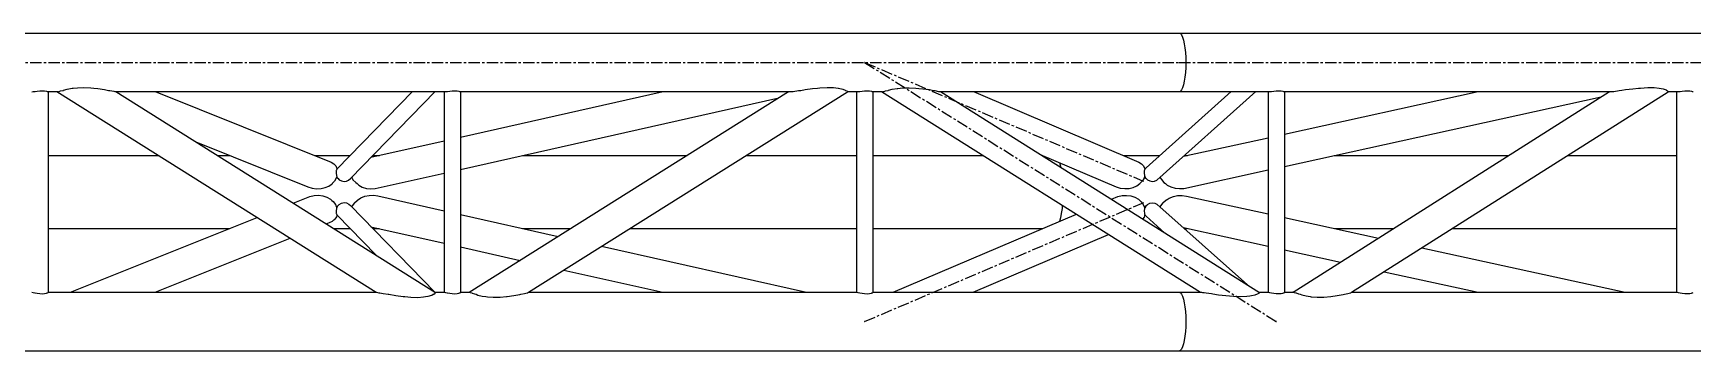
# Model space of a CAD drawing. Header units: millimetres. Extents: x 5143 to 30813, y 232 to 21408.
# Drawn here: x 26898 to 28053, y 9070 to 9291 of the extents above; entities that cross this region are included whole.
import ezdxf

# ---------------------------------------------------------------- set-up
doc = ezdxf.new("R2010")
doc.units = ezdxf.units.MM
doc.header["$LTSCALE"] = 0.25
doc.linetypes.add('CENTER', pattern=[50.8, 31.75, -6.35, 6.35, -6.35])
doc.linetypes.add('XKITLINE00', pattern=[0])

msp = doc.modelspace()

# ---------------------------------------------------------------- linework, layer by layer
at = {"color": 8, "linetype": 'XKITLINE00'}
for p, q in [((26261.3, 9290.6), (27695.3, 9290.6)), ((27695.3, 9290.6), (27696.2, 9290.3)), ((27695.3, 9290.6), (29028.8, 9290.6)), ((27695.3, 9290.6), (27696.2, 9290.3)), ((27696.2, 9290.3), (27696.9, 9289.4)), ((27696.2, 9290.3), (27696.9, 9289.4)), ((27696.9, 9289.4), (27697.7, 9287.9)), ((27696.9, 9289.4), (27697.7, 9287.9)), ((27697.7, 9287.9), (27698.3, 9285.8)), ((27697.7, 9287.9), (27698.4, 9285.8)), ((27698.4, 9285.8), (27698.9, 9283.3)), ((27698.9, 9283.3), (27699.4, 9280.4)), ((27699.4, 9280.4), (27699.7, 9277.2)), ((27699.7, 9277.2), (27700, 9273.8)), ((27700, 9273.8), (27700, 9270.3)), ((27700, 9270.3), (27700, 9266.7)), ((27698.9, 9257.2), (27698.4, 9254.7)), ((27699.4, 9260.1), (27698.9, 9257.2)), ((27699.7, 9263.3), (27699.4, 9260.1)), ((27700, 9266.7), (27699.7, 9263.3)), ((26897.6, 9249.9), (26898.4, 9250)), ((26898.4, 9250), (26899.6, 9250.1)), ((26899.6, 9250.1), (26899.7, 9250.1)), ((26899.7, 9250.1), (26901.3, 9250.4)), ((26901.3, 9250.4), (26903.1, 9250.6)), ((26903.1, 9250.6), (26904.8, 9250.6)), ((26904.8, 9250.6), (26906.4, 9250.5)), ((26906.4, 9250.5), (26907.7, 9250.3)), ((26907.7, 9250.3), (26908.1, 9250.1)), ((26908.1, 9250.1), (26908.5, 9250.1)), ((26908.5, 9250.1), (26908.8, 9250)), ((26908.7, 9250), (26915.5, 9250)), ((26908.8, 9250), (26908.8, 9110.5)), ((26914.9, 9250), (27137, 9110.6)), ((26914.9, 9250), (26915.1, 9249.9)), ((26915.1, 9249.9), (26916, 9250.1)), ((26915.1, 9249.9), (26915.1, 9249.9)), ((26916, 9250.1), (26916.6, 9250.1)), ((26916.6, 9250.1), (26917.5, 9250.5)), ((26917.5, 9250.5), (26919.5, 9250.9)), ((26919.5, 9250.9), (26919.6, 9251)), ((26919.6, 9251), (26922.1, 9251.8)), ((26922.1, 9251.8), (26925.5, 9252.3)), ((26925.5, 9252.3), (26926.3, 9252.4)), ((26926.3, 9252.4), (26929.3, 9252.7)), ((26929.3, 9252.7), (26933.7, 9252.9)), ((26933.7, 9252.9), (26938.6, 9252.6)), ((26938.6, 9252.6), (26940.7, 9252.4)), ((26940.7, 9252.4), (26943.5, 9252.1)), ((26943.5, 9252.1), (26948, 9251.5)), ((26948, 9251.5), (26950.9, 9250.9)), ((26950.9, 9250.9), (26951.8, 9250.8)), ((26951.8, 9250.8), (26954.5, 9250.3)), ((26954.5, 9250.3), (26955.1, 9250.1)), ((26955.1, 9250.1), (26955.9, 9250)), ((26955.9, 9250), (27184.9, 9250)), ((26955.9, 9250), (27178.2, 9110.4)), ((26983.3, 9250), (27105.6, 9201)), ((27162.1, 9250), (27109.6, 9196.2)), ((27177.9, 9250), (27119, 9189.7)), ((27184.2, 9250), (27184.2, 9110.6)), ((27184.2, 9250), (27184.4, 9249.9)), ((27184.4, 9249.9), (27185.2, 9250)), ((27184.4, 9249.9), (27184.4, 9249.9)), ((27184.6, 9250), (27184.7, 9249.9)), ((27185.2, 9250), (27186.4, 9250.1)), ((27186.4, 9250.1), (27186.5, 9250.1)), ((27186.5, 9250.1), (27188.1, 9250.4)), ((27188.1, 9250.4), (27189.9, 9250.6)), ((27189.9, 9250.6), (27191.6, 9250.6)), ((27191.6, 9250.6), (27193.2, 9250.5)), ((27193.2, 9250.5), (27194.5, 9250.3)), ((27194.5, 9250.3), (27194.9, 9250.1)), ((27194.9, 9250.1), (27195.3, 9250.1)), ((27195.3, 9250.1), (27195.6, 9250)), ((27195.5, 9250), (27424.6, 9250)), ((27195.6, 9218.3), (27336.5, 9250)), ((27195.6, 9250), (27195.6, 9110.5)), ((27195.6, 9196), (27416.9, 9245.7)), ((27201.7, 9110.6), (27423.7, 9250)), ((27242.8, 9110.6), (27464.8, 9249.9)), ((27423.7, 9250), (27423.9, 9249.9)), ((27423.9, 9249.9), (27424.7, 9250)), ((27424.7, 9250), (27426.3, 9250.1)), ((27426.3, 9250.1), (27427, 9250.2)), ((27427, 9250.2), (27430.6, 9250.8)), ((27430.6, 9250.8), (27432.2, 9250.9)), ((27432.2, 9250.9), (27435.2, 9251.4)), ((27435.2, 9251.4), (27440.3, 9252.1)), ((27440.3, 9252.1), (27443.8, 9252.4)), ((27443.8, 9252.4), (27445.5, 9252.6)), ((27445.5, 9252.6), (27450.6, 9252.8)), ((27450.6, 9252.8), (27455, 9252.8)), ((27455, 9252.8), (27458.2, 9252.4)), ((27458.2, 9252.4), (27458.5, 9252.3)), ((27458.5, 9252.3), (27461.4, 9251.8)), ((27461.4, 9251.8), (27463.2, 9251.1)), ((27463.2, 9251.1), (27463.3, 9250.9)), ((27463.3, 9250.9), (27464.4, 9250.5)), ((27464.4, 9250.5), (27464.7, 9250.1)), ((27464.7, 9250.1), (27464.9, 9250.1)), ((27464.9, 9250.1), (27464.8, 9249.9)), ((27464.8, 9250), (27471.7, 9250)), ((27470.9, 9250), (27470.9, 9110.6)), ((27471, 9250), (27471.2, 9249.9)), ((27471.2, 9249.9), (27472, 9250)), ((27471.2, 9249.9), (27471.2, 9249.9)), ((27471.4, 9250), (27471.5, 9249.9)), ((27472, 9250), (27473.2, 9250.1)), ((27473.2, 9250.1), (27473.3, 9250.1)), ((27473.3, 9250.1), (27474.9, 9250.4)), ((27474.9, 9250.4), (27476.6, 9250.6)), ((27476.6, 9250.6), (27478.4, 9250.6)), ((27478.4, 9250.6), (27480, 9250.5)), ((27480, 9250.5), (27481.3, 9250.3)), ((27481.3, 9250.3), (27481.7, 9250.1)), ((27481.7, 9250.1), (27482.1, 9250.1)), ((27482.1, 9250.1), (27482.3, 9250)), ((27482.3, 9250), (27489.1, 9250)), ((27482.3, 9250), (27482.3, 9110.5)), ((27488.4, 9250), (27710.1, 9110.6)), ((27488.5, 9250), (27488.7, 9249.9)), ((27488.7, 9249.9), (27489.6, 9250)), ((27488.7, 9249.9), (27488.7, 9249.9)), ((27489.6, 9250), (27490.1, 9250.1)), ((27490.1, 9250.1), (27491.1, 9250.5)), ((27491.1, 9250.5), (27493, 9250.9)), ((27493, 9250.9), (27493.2, 9251)), ((27493.2, 9251), (27495.8, 9251.7)), ((27495.8, 9251.7), (27499.2, 9252.2)), ((27499.2, 9252.2), (27499.8, 9252.2)), ((27499.8, 9252.2), (27503, 9252.6)), ((27503, 9252.6), (27507.5, 9252.7)), ((27507.5, 9252.7), (27512.3, 9252.5)), ((27512.3, 9252.5), (27514.2, 9252.2)), ((27514.2, 9252.2), (27517.2, 9252)), ((27517.2, 9252), (27521.7, 9251.4)), ((27521.7, 9251.4), (27524.4, 9250.9)), ((27524.4, 9250.9), (27525.5, 9250.7)), ((27525.5, 9250.7), (27528.1, 9250.2)), ((27528.1, 9250.2), (27528.7, 9250.1)), ((27528.7, 9250.1), (27529.4, 9250)), ((27529.4, 9250), (27695.3, 9250)), ((27529.4, 9250), (27751.2, 9110.5)), ((27552.3, 9250), (27667.2, 9201.1)), ((27672.4, 9197.1), (27731.6, 9250)), ((27679.8, 9188.6), (27748.6, 9250)), ((27695.3, 9250), (27696.2, 9250.3)), ((27695.3, 9250), (27696.2, 9250.3)), ((27695.3, 9250), (27758, 9250)), ((27696.9, 9251.2), (27696.2, 9250.3)), ((27696.9, 9251.2), (27696.2, 9250.3)), ((27697.7, 9252.7), (27696.9, 9251.2)), ((27697.7, 9252.7), (27696.9, 9251.2)), ((27698.3, 9254.7), (27697.7, 9252.7)), ((27698.4, 9254.7), (27697.7, 9252.7)), ((27757.2, 9250), (27757.2, 9110.6)), ((27757.3, 9250), (27757.4, 9249.9)), ((27757.4, 9249.9), (27758.2, 9250)), ((27757.4, 9249.9), (27757.4, 9249.9)), ((27757.6, 9250), (27757.7, 9249.9)), ((27758.2, 9250), (27759.5, 9250.1)), ((27759.5, 9250.1), (27761.1, 9250.4)), ((27761.1, 9250.4), (27762.9, 9250.6)), ((27762.9, 9250.6), (27764.6, 9250.6)), ((27764.6, 9250.6), (27766.2, 9250.5)), ((27766.2, 9250.5), (27767.5, 9250.3)), ((27767.5, 9250.3), (27768, 9250.1)), ((27768, 9250.1), (27768.3, 9250.1)), ((27768.3, 9250.1), (27768.6, 9250)), ((27768.6, 9250), (27995.5, 9250)), ((27768.6, 9250), (27768.6, 9110.5)), ((27768.6, 9220.4), (27903.3, 9250)), ((27768.6, 9198.1), (27988.9, 9246.4)), ((27774.6, 9110.6), (27994.6, 9250)), ((27815.3, 9110.6), (28035.3, 9249.9)), ((27994.6, 9250), (27994.7, 9249.9)), ((27994.7, 9249.9), (27995.5, 9250)), ((27995.5, 9250), (27997.2, 9250.1)), ((27997.2, 9250.1), (27997.7, 9250.2)), ((27997.7, 9250.2), (28001.3, 9250.7)), ((28001.3, 9250.7), (28003.2, 9251)), ((28003.2, 9251), (28005.8, 9251.4)), ((28005.8, 9251.4), (28010.9, 9252)), ((28010.9, 9252), (28014.8, 9252.4)), ((28014.8, 9252.4), (28016.1, 9252.5)), ((28016.1, 9252.5), (28021.2, 9252.9)), ((28021.2, 9252.9), (28025.6, 9252.8)), ((28025.6, 9252.8), (28029.1, 9252.4)), ((28029.1, 9252.4), (28032, 9251.9)), ((28032, 9251.9), (28033.9, 9251.2)), ((28033.9, 9251.2), (28034, 9251)), ((28034, 9251), (28035, 9250.6)), ((28035, 9250.6), (28035.3, 9250.1)), ((28035.4, 9250.1), (28035.3, 9249.9)), ((28035.3, 9250.1), (28035.4, 9250.1)), ((28035.3, 9250), (28042.1, 9250)), ((28041.3, 9250), (28041.3, 9110.6)), ((28041.4, 9250), (28041.5, 9249.9)), ((28041.5, 9249.9), (28041.6, 9249.9)), ((28041.6, 9249.9), (28042.4, 9250)), ((28041.8, 9250), (28041.8, 9249.9)), ((28042.4, 9250), (28043.7, 9250.1)), ((28043.7, 9250.1), (28045.2, 9250.4)), ((28045.2, 9250.4), (28047, 9250.6)), ((28047, 9250.6), (28048.8, 9250.6)), ((28048.8, 9250.6), (28050.4, 9250.6)), ((28050.4, 9250.6), (28051.6, 9250.3)), ((28051.6, 9250.3), (28052.2, 9250.1)), ((28052.2, 9250.1), (28052.4, 9250.1)), ((28052.4, 9250.1), (28052.7, 9250)), ((27011.5, 9215.1), (27089.5, 9183.9)), ((27133.3, 9204.4), (27184.2, 9215.8)), ((27698.3, 9205.1), (27757.2, 9217.9)), ((26908.8, 9205.7), (26985.5, 9205.7)), ((27026.5, 9205.7), (27035, 9205.7)), ((27094, 9205.7), (27118.8, 9205.7)), ((27105.6, 9201), (27107.5, 9199.9)), ((27107.5, 9199.9), (27107.8, 9199.6)), ((27107.8, 9199.6), (27108.9, 9198.4)), ((27108.9, 9198.4), (27109.7, 9196.7)), ((27134.6, 9205.7), (27139.2, 9205.7)), ((27238.7, 9205.7), (27353.2, 9205.7)), ((27394.2, 9205.7), (27470.9, 9205.7)), ((27482.3, 9205.7), (27558.9, 9205.7)), ((27598.7, 9206.4), (27651.5, 9183.9)), ((27599.9, 9205.7), (27600.4, 9205.7)), ((27612.1, 9200.7), (27612.8, 9198.2)), ((27612.1, 9200.7), (27612.8, 9198.2)), ((27612.8, 9198.2), (27613, 9197.4)), ((27612.8, 9198.2), (27613, 9197.4)), ((27656.3, 9205.7), (27682, 9205.7)), ((27667.2, 9201.1), (27669.1, 9199.9)), ((27669.1, 9199.9), (27669.4, 9199.6)), ((27669.4, 9199.6), (27670.6, 9198.4)), ((27670.6, 9198.4), (27671.3, 9196.8)), ((27699, 9205.7), (27701.1, 9205.7)), ((27803.2, 9205.7), (27924.6, 9205.7)), ((27965.4, 9205.7), (28041.3, 9205.7)), ((27108, 9187.9), (27106.3, 9186.1)), ((27109.1, 9189.9), (27108, 9187.9)), ((27109.2, 9195.1), (27109.1, 9193.6)), ((27109.1, 9193.6), (27109.2, 9193.4)), ((27109.2, 9190.1), (27109.1, 9189.9)), ((27109.4, 9195.5), (27109.2, 9195.1)), ((27109.2, 9193.4), (27109.3, 9191.7)), ((27109.5, 9191), (27109.2, 9190.1)), ((27109.3, 9191.7), (27109.6, 9190.7)), ((27109.6, 9196.2), (27109.4, 9195.5)), ((27109.6, 9190.7), (27110, 9190)), ((27109.7, 9196.7), (27109.8, 9196.6)), ((27109.8, 9196.6), (27109.8, 9196.4)), ((27110, 9190), (27110.2, 9189.9)), ((27110.2, 9189.9), (27111.3, 9188.8)), ((27111.3, 9188.8), (27112.9, 9188)), ((27112.9, 9188), (27114.6, 9187.6)), ((27114.6, 9187.6), (27116.3, 9187.8)), ((27116.3, 9187.8), (27117.8, 9188.5)), ((27117.8, 9188.5), (27119, 9189.7)), ((27119.1, 9189.8), (27119, 9189.7)), ((27119.8, 9190.5), (27120.3, 9189.9)), ((27120.3, 9189.9), (27120.8, 9188.8)), ((27120.8, 9188.8), (27122.7, 9186.8)), ((27122.7, 9186.8), (27123.7, 9186.1)), ((27136.3, 9182.7), (27184.2, 9193.4)), ((27669.8, 9188), (27668.1, 9186.2)), ((27670.9, 9190), (27669.8, 9188)), ((27671, 9190.1), (27670.9, 9190)), ((27671.4, 9191.3), (27671, 9190.1)), ((27671.3, 9195.4), (27671.1, 9195)), ((27671.1, 9195), (27671.1, 9193.5)), ((27671.1, 9193.5), (27671.1, 9193.3)), ((27671.1, 9193.3), (27671.3, 9191.7)), ((27671.3, 9196.8), (27671.4, 9196.6)), ((27671.5, 9196.2), (27671.3, 9195.4)), ((27671.3, 9191.7), (27671.5, 9191)), ((27671.4, 9196.6), (27671.5, 9196.2)), ((27671.6, 9196.3), (27671.5, 9196.2)), ((27671.5, 9191), (27672, 9190)), ((27671.6, 9196.3), (27672, 9196.7)), ((27672.4, 9197.1), (27672, 9196.7)), ((27672, 9190), (27672.2, 9189.9)), ((27672.2, 9189.9), (27673.3, 9188.8)), ((27673.3, 9188.8), (27674.9, 9188)), ((27674.9, 9188), (27676.6, 9187.6)), ((27676.6, 9187.6), (27678.3, 9187.8)), ((27678.3, 9187.8), (27679.8, 9188.6)), ((27682, 9190.5), (27682.3, 9190)), ((27682.3, 9190), (27683, 9188.9)), ((27683, 9188.9), (27684.8, 9186.9)), ((27684.8, 9186.9), (27685.8, 9186.2)), ((27698.6, 9182.8), (27757.2, 9195.6)), ((27079.3, 9172.5), (27090.8, 9177.1)), ((27089.5, 9183.9), (27092.5, 9182.9)), ((27090.8, 9177.1), (27093.8, 9177.8)), ((27092.5, 9182.9), (27095.5, 9182.5)), ((27093.8, 9177.8), (27096.9, 9178)), ((27095.5, 9182.5), (27098.6, 9182.6)), ((27096.9, 9178), (27099.9, 9177.6)), ((27098.6, 9182.6), (27101.5, 9183.3)), ((27099.9, 9177.6), (27102.7, 9176.7)), ((27101.5, 9183.3), (27104.1, 9184.4)), ((27102.7, 9176.7), (27105.1, 9175.3)), ((27104.1, 9184.4), (27106.3, 9186)), ((27105.1, 9175.3), (27106.1, 9174.4)), ((27106.3, 9186.1), (27106.3, 9186)), ((27123.7, 9186.1), (27124.8, 9185.1)), ((27124, 9174.6), (27126.3, 9176.2)), ((27124.8, 9185.1), (27127.3, 9183.7)), ((27126.3, 9176.2), (27129, 9177.3)), ((27127.3, 9183.7), (27130.2, 9182.8)), ((27129, 9177.3), (27132, 9177.9)), ((27130.2, 9182.8), (27133.2, 9182.5)), ((27132, 9177.9), (27135.1, 9178)), ((27133.2, 9182.5), (27136.3, 9182.7)), ((27135.1, 9178), (27138.1, 9177.5)), ((27138.1, 9177.5), (27184.2, 9167.2)), ((27648.3, 9175.2), (27652.7, 9177.1)), ((27651.5, 9183.9), (27654.4, 9183)), ((27652.7, 9177.1), (27655.8, 9177.8)), ((27654.4, 9183), (27657.5, 9182.6)), ((27655.8, 9177.8), (27658.8, 9177.9)), ((27657.5, 9182.6), (27660.5, 9182.7)), ((27658.8, 9177.9), (27661.8, 9177.5)), ((27660.5, 9182.7), (27663.4, 9183.3)), ((27661.8, 9177.5), (27664.6, 9176.6)), ((27663.4, 9183.3), (27666, 9184.5)), ((27664.6, 9176.6), (27667, 9175.3)), ((27666, 9184.5), (27668.1, 9186.1)), ((27667, 9175.3), (27667.9, 9174.3)), ((27668.1, 9186.2), (27668.1, 9186.1)), ((27685.8, 9186.2), (27687, 9185.1)), ((27686.2, 9174.6), (27688.5, 9176.1)), ((27687, 9185.1), (27689.6, 9183.8)), ((27688.5, 9176.1), (27691.3, 9177.2)), ((27689.6, 9183.8), (27692.5, 9182.9)), ((27691.3, 9177.2), (27694.3, 9177.8)), ((27692.5, 9182.9), (27695.5, 9182.6)), ((27694.3, 9177.8), (27697.4, 9177.9)), ((27695.5, 9182.6), (27698.6, 9182.8)), ((27697.4, 9177.9), (27700.5, 9177.4)), ((27700.5, 9177.4), (27757.2, 9165)), ((27106.1, 9174.4), (27107.1, 9173.6)), ((27107.1, 9173.6), (27108.6, 9171.5)), ((27108.6, 9171.5), (27108.9, 9170.6)), ((27108.9, 9170.6), (27109.5, 9169.4)), ((27109.2, 9167.2), (27109.1, 9167)), ((27109.1, 9167), (27109.2, 9165.4)), ((27109.3, 9168.8), (27109.2, 9167.2)), ((27109.2, 9165.4), (27109.4, 9165.1)), ((27109.6, 9169.6), (27109.3, 9168.8)), ((27109.5, 9163.8), (27109.3, 9163)), ((27109.4, 9165.1), (27109.6, 9164.3)), ((27109.7, 9164.2), (27109.5, 9163.8)), ((27110.1, 9170.4), (27109.6, 9169.6)), ((27109.6, 9164.3), (27136.9, 9136.4)), ((27110.1, 9170.4), (27110.2, 9170.6)), ((27110.2, 9170.6), (27111.3, 9171.7)), ((27111.3, 9171.7), (27112.9, 9172.5)), ((27112.9, 9172.5), (27114.6, 9172.9)), ((27114.6, 9172.9), (27116.4, 9172.7)), ((27116.4, 9172.7), (27117.9, 9171.9)), ((27117.9, 9171.9), (27119.1, 9170.8)), ((27119.1, 9170.8), (27177.7, 9110.8)), ((27119.1, 9170.8), (27119.1, 9170.7)), ((27120.3, 9170.6), (27119.9, 9169.9)), ((27121.9, 9172.7), (27120.3, 9170.6)), ((27121.9, 9172.7), (27123.8, 9174.4)), ((27124, 9174.6), (27123.8, 9174.4)), ((27195.6, 9164.6), (27263.5, 9149.4)), ((27496.5, 9110.6), (27623.9, 9164.8)), ((27613.4, 9165.3), (27612.8, 9162.3)), ((27613.4, 9165.3), (27612.8, 9162.3)), ((27613.9, 9168.7), (27613.4, 9165.3)), ((27613.9, 9168.7), (27613.4, 9165.3)), ((27614.1, 9170.9), (27613.9, 9168.7)), ((27614.1, 9170.9), (27613.9, 9168.7)), ((27667.9, 9174.3), (27668.9, 9173.5)), ((27668.9, 9173.5), (27670.4, 9171.5)), ((27670.4, 9171.5), (27670.7, 9170.5)), ((27670.7, 9170.5), (27671.4, 9169.3)), ((27671.2, 9163.7), (27671, 9162.9)), ((27671.3, 9168.9), (27671.1, 9167.2)), ((27671.1, 9167.2), (27671.1, 9167)), ((27671.1, 9167), (27671.2, 9165.5)), ((27671.2, 9165.5), (27671.3, 9165.1)), ((27671.5, 9164.4), (27671.2, 9163.7)), ((27671.4, 9169.3), (27671.3, 9168.9)), ((27671.3, 9165.1), (27671.5, 9164.4)), ((27672.1, 9170.4), (27671.4, 9169.3)), ((27671.4, 9169.3), (27671.4, 9169.2)), ((27671.5, 9164.3), (27672.1, 9163.8)), ((27672.1, 9170.4), (27672.2, 9170.6)), ((27672.1, 9163.8), (27672.5, 9163.4)), ((27672.2, 9170.6), (27673.4, 9171.7)), ((27673.4, 9171.7), (27675, 9172.5)), ((27675, 9172.5), (27676.7, 9172.8)), ((27676.7, 9172.8), (27678.4, 9172.6)), ((27678.4, 9172.6), (27679.9, 9171.9)), ((27679.9, 9171.9), (27742.8, 9115.8)), ((27682.4, 9170.5), (27682.1, 9170)), ((27684, 9172.7), (27682.4, 9170.6)), ((27682.4, 9170.6), (27682.4, 9170.5)), ((27684, 9172.7), (27685.9, 9174.3)), ((27686.2, 9174.6), (27685.9, 9174.3)), ((26908.8, 9154.9), (27035.1, 9154.9)), ((26924.4, 9110.6), (27054.2, 9162.5)), ((27102.2, 9158.2), (27104.4, 9159.1)), ((27104.4, 9159.1), (27106.5, 9160)), ((27106.5, 9160), (27107.6, 9160.9)), ((27107.5, 9154.9), (27118.8, 9154.9)), ((27107.6, 9160.9), (27108.2, 9161.3)), ((27109.3, 9163), (27108.2, 9161.3)), ((27133.3, 9156.1), (27184.2, 9144.7)), ((27134.6, 9154.9), (27139, 9154.9)), ((27238.9, 9154.9), (27272.3, 9154.9)), ((27313.3, 9154.9), (27470.9, 9154.9)), ((27482.3, 9154.9), (27600.6, 9154.9)), ((27612.8, 9162.3), (27612.1, 9159.8)), ((27612.8, 9162.3), (27612.1, 9159.8)), ((27671, 9162.9), (27670, 9161.6)), ((27672.5, 9163.4), (27685.2, 9152)), ((27680.6, 9154.9), (27682, 9154.9)), ((27698.3, 9155.5), (27757.2, 9142.6)), ((27699, 9154.9), (27701, 9154.9)), ((27768.6, 9162.5), (27833.9, 9148.2)), ((27803.3, 9154.9), (27844.4, 9154.9)), ((27885.2, 9154.9), (28041.3, 9154.9)), ((26983.2, 9110.6), (27077.1, 9148.2)), ((27195.6, 9142.2), (27237.1, 9132.8)), ((27293.7, 9142.6), (27436.2, 9110.6)), ((27552.1, 9110.6), (27646.3, 9150.7)), ((27864.2, 9141.5), (28005.5, 9110.6)), ((27768.6, 9140.1), (27807.6, 9131.5)), ((27267.4, 9126), (27336.3, 9110.6)), ((27837.9, 9124.9), (27903.2, 9110.6)), ((26897.6, 9110.6), (26898.4, 9110.4)), ((26898.4, 9110.4), (26899.6, 9110.3)), ((26899.6, 9110.3), (26899.7, 9110.2)), ((26899.7, 9110.2), (26901.3, 9109.9)), ((26901.3, 9109.9), (26903.1, 9109.7)), ((26903.1, 9109.7), (26904.8, 9109.6)), ((26904.8, 9109.6), (26906.4, 9109.8)), ((26906.4, 9109.8), (26907.7, 9110)), ((26907.7, 9110), (26908.1, 9110.3)), ((26908.1, 9110.3), (26908.5, 9110.3)), ((26908.5, 9110.3), (26908.8, 9110.5)), ((26908.8, 9110.6), (27137.3, 9110.6)), ((27136.9, 9110.7), (27137, 9110.6)), ((27136.9, 9110.7), (27137.1, 9110.6)), ((27137.1, 9110.6), (27138.7, 9110.3)), ((27138.7, 9110.3), (27139.4, 9110.3)), ((27139.4, 9110.3), (27141.7, 9109.8)), ((27141.7, 9109.8), (27145.2, 9109.3)), ((27145.2, 9109.3), (27145.7, 9109.2)), ((27145.7, 9109.2), (27150.6, 9108.3)), ((27150.6, 9108.3), (27155.8, 9107.7)), ((27155.8, 9107.7), (27156.8, 9107.7)), ((27156.8, 9107.7), (27161.1, 9107.3)), ((27161.1, 9107.3), (27165.9, 9107.1)), ((27165.9, 9107.1), (27169.9, 9107.4)), ((27169.9, 9107.4), (27171.2, 9107.7)), ((27171.2, 9107.7), (27173.2, 9107.9)), ((27173.2, 9107.9), (27175.6, 9108.6)), ((27175.6, 9108.6), (27176.6, 9109.3)), ((27176.6, 9109.3), (27177.1, 9109.4)), ((27177.1, 9109.4), (27178, 9110)), ((27177.9, 9110.3), (27178.2, 9110.4)), ((27177.9, 9110.3), (27178, 9110)), ((27178, 9110.6), (27184.6, 9110.6)), ((27184.2, 9110.6), (27184.4, 9110.7)), ((27184.4, 9110.7), (27184.4, 9110.6)), ((27184.4, 9110.6), (27185.2, 9110.4)), ((27185.2, 9110.4), (27186.4, 9110.3)), ((27186.4, 9110.3), (27186.5, 9110.2)), ((27186.5, 9110.2), (27188.1, 9109.9)), ((27188.1, 9109.9), (27189.9, 9109.7)), ((27189.9, 9109.7), (27191.6, 9109.6)), ((27191.6, 9109.6), (27193.2, 9109.8)), ((27193.2, 9109.8), (27194.5, 9110)), ((27194.5, 9110), (27194.9, 9110.3)), ((27194.9, 9110.3), (27195.3, 9110.3)), ((27195.3, 9110.3), (27195.6, 9110.5)), ((27195.6, 9110.6), (27202.2, 9110.6)), ((27201.7, 9110.6), (27202.1, 9110.7)), ((27201.7, 9110.6), (27201.7, 9110.6)), ((27202.1, 9110.7), (27202.4, 9110.5)), ((27202.4, 9110.5), (27203.5, 9110.3)), ((27203.5, 9110.3), (27203.7, 9110.1)), ((27203.7, 9110.1), (27205.4, 9109.5)), ((27205.4, 9109.5), (27206.4, 9109.3)), ((27206.4, 9109.3), (27207.7, 9108.7)), ((27207.7, 9108.7), (27210.7, 9108)), ((27210.7, 9108), (27213.2, 9107.7)), ((27213.2, 9107.7), (27214.3, 9107.5)), ((27214.3, 9107.5), (27218.4, 9107.2)), ((27218.4, 9107.2), (27223.1, 9107.3)), ((27223.1, 9107.3), (27227.6, 9107.7)), ((27227.6, 9107.7), (27228.1, 9107.7)), ((27228.1, 9107.7), (27232.7, 9108.3)), ((27232.7, 9108.3), (27236.9, 9109.1)), ((27236.9, 9109.1), (27237.6, 9109.3)), ((27237.6, 9109.3), (27240.1, 9109.7)), ((27240.1, 9109.7), (27241.9, 9110.3)), ((27241.9, 9110.3), (27242.2, 9110.3)), ((27242.2, 9110.3), (27242.8, 9110.6)), ((27242.7, 9110.6), (27471.4, 9110.6)), ((27470.9, 9110.6), (27471.2, 9110.7)), ((27471.2, 9110.7), (27471.2, 9110.6)), ((27471.2, 9110.6), (27472, 9110.4)), ((27472, 9110.4), (27473.2, 9110.3)), ((27473.2, 9110.3), (27473.3, 9110.2)), ((27473.3, 9110.2), (27474.9, 9109.9)), ((27474.9, 9109.9), (27476.6, 9109.7)), ((27476.6, 9109.7), (27478.4, 9109.6)), ((27478.4, 9109.6), (27480, 9109.8)), ((27480, 9109.8), (27481.3, 9110)), ((27481.3, 9110), (27481.7, 9110.3)), ((27481.7, 9110.3), (27482.1, 9110.3)), ((27482.1, 9110.3), (27482.3, 9110.5)), ((27482.3, 9110.6), (27695.3, 9110.6)), ((27695.3, 9110.6), (27696.2, 9110.3)), ((27695.3, 9110.6), (27711, 9110.6)), ((27695.3, 9110.6), (27696.2, 9110.3)), ((27696.2, 9110.3), (27696.9, 9109.4)), ((27696.2, 9110.3), (27696.9, 9109.4)), ((27696.9, 9109.4), (27697.7, 9107.9)), ((27696.9, 9109.4), (27697.7, 9107.9)), ((27697.7, 9107.9), (27698.3, 9105.8)), ((27697.7, 9107.9), (27698.3, 9105.8)), ((27698.3, 9105.8), (27698.9, 9103.3)), ((27710.1, 9110.7), (27710.2, 9110.6)), ((27710.1, 9110.7), (27710.1, 9110.7)), ((27710.1, 9110.7), (27711.5, 9110.5)), ((27711.5, 9110.5), (27712.8, 9110.4)), ((27712.8, 9110.4), (27714.1, 9110.2)), ((27714.1, 9110.2), (27717.9, 9109.7)), ((27717.9, 9109.7), (27718.7, 9109.6)), ((27718.7, 9109.6), (27722.8, 9108.9)), ((27722.8, 9108.9), (27727.9, 9108.3)), ((27727.9, 9108.3), (27730.4, 9108.1)), ((27730.4, 9108.1), (27733.2, 9107.8)), ((27733.2, 9107.8), (27738.2, 9107.6)), ((27738.2, 9107.6), (27742.4, 9107.8)), ((27742.4, 9107.8), (27744.5, 9108.1)), ((27744.5, 9108.1), (27745.7, 9108.3)), ((27745.7, 9108.3), (27748.3, 9108.8)), ((27748.3, 9108.8), (27749.9, 9109.6)), ((27749.9, 9109.6), (27750.9, 9110.1)), ((27750.9, 9110.4), (27751.2, 9110.5)), ((27750.9, 9110.4), (27750.9, 9110.1)), ((27751.1, 9110.6), (27757.7, 9110.6)), ((27757.2, 9110.6), (27757.4, 9110.7)), ((27757.4, 9110.7), (27757.4, 9110.6)), ((27757.4, 9110.6), (27758.2, 9110.4)), ((27757.6, 9110.6), (27757.6, 9110.6)), ((27758.2, 9110.4), (27759.5, 9110.3)), ((27759.5, 9110.3), (27761.1, 9109.9)), ((27761.1, 9109.9), (27762.9, 9109.7)), ((27762.9, 9109.7), (27764.6, 9109.7)), ((27764.6, 9109.7), (27766.2, 9109.8)), ((27766.2, 9109.8), (27767.5, 9110)), ((27767.5, 9110), (27768, 9110.3)), ((27768, 9110.3), (27768.3, 9110.3)), ((27768.3, 9110.3), (27768.6, 9110.5)), ((27768.6, 9110.6), (27775.1, 9110.6)), ((27774.6, 9110.6), (27774.5, 9110.6)), ((27774.6, 9110.6), (27775, 9110.7)), ((27775, 9110.7), (27775.3, 9110.5)), ((27775.3, 9110.5), (27776.5, 9110.3)), ((27776.5, 9110.3), (27776.6, 9110.2)), ((27776.6, 9110.2), (27778.4, 9109.5)), ((27778.4, 9109.5), (27779.5, 9109.3)), ((27779.5, 9109.3), (27780.7, 9108.8)), ((27780.7, 9108.8), (27783.6, 9108.1)), ((27783.6, 9108.1), (27786.4, 9107.7)), ((27786.4, 9107.7), (27787.2, 9107.5)), ((27787.2, 9107.5), (27791.3, 9107.2)), ((27791.3, 9107.2), (27795.9, 9107.3)), ((27795.9, 9107.3), (27800.8, 9107.7)), ((27800.8, 9107.7), (27805.3, 9108.3)), ((27805.3, 9108.3), (27809.5, 9109.1)), ((27809.5, 9109.1), (27810.4, 9109.3)), ((27810.4, 9109.3), (27812.7, 9109.7)), ((27812.7, 9109.7), (27814.6, 9110.3)), ((27814.6, 9110.3), (27814.7, 9110.3)), ((27814.7, 9110.3), (27815.3, 9110.6)), ((27815.3, 9110.6), (28041.9, 9110.6)), ((28041.3, 9110.6), (28041.5, 9110.7)), ((28041.5, 9110.7), (28041.6, 9110.6)), ((28041.6, 9110.6), (28042.4, 9110.5)), ((28041.7, 9110.6), (28041.8, 9110.6)), ((28042.4, 9110.5), (28043.7, 9110.3)), ((28043.7, 9110.3), (28045.2, 9109.9)), ((28045.2, 9109.9), (28047, 9109.7)), ((28047, 9109.7), (28048.8, 9109.7)), ((28048.8, 9109.7), (28050.4, 9109.8)), ((28050.4, 9109.8), (28051.6, 9110)), ((28051.6, 9110), (28052.2, 9110.3)), ((28052.2, 9110.3), (28052.4, 9110.3)), ((28052.4, 9110.3), (28052.7, 9110.5)), ((27698.9, 9103.3), (27699.4, 9100.4)), ((27699.4, 9100.4), (27699.7, 9097.2)), ((27699.7, 9097.2), (27699.9, 9093.8)), ((27699.7, 9083.3), (27699.4, 9080.1)), ((27699.9, 9086.7), (27699.7, 9083.3)), ((27699.9, 9093.8), (27700, 9090.3)), ((27700, 9090.3), (27699.9, 9086.7)), ((27696.9, 9071.2), (27696.2, 9070.3)), ((27696.9, 9071.2), (27696.2, 9070.3)), ((27697.7, 9072.7), (27696.9, 9071.2)), ((27697.7, 9072.7), (27696.9, 9071.2)), ((27698.3, 9074.7), (27697.7, 9072.7)), ((27698.3, 9074.7), (27697.7, 9072.7)), ((27698.9, 9077.2), (27698.3, 9074.7)), ((27699.4, 9080.1), (27698.9, 9077.2)), ((26261.4, 9070), (27695.3, 9070)), ((27695.3, 9070), (27696.2, 9070.3)), ((27695.3, 9070), (27696.2, 9070.3)), ((27695.3, 9070), (29017.3, 9070))]:
    msp.add_line(p, q, dxfattribs=at)
at = {"color": 8, "linetype": 'CENTER'}
for p, q in [((26261.3, 9270.3), (27695.3, 9270.3)), ((27476.6, 9270.3), (27670.4, 9187.8)), ((27476.6, 9270.3), (27762.9, 9090.3)), ((27695.3, 9270.3), (29052.6, 9270.3)), ((27476.6, 9090.3), (27670.4, 9172.8))]:
    msp.add_line(p, q, dxfattribs=at)
at = {"color": 8, "linetype": 'XKITLINE00'}
for centre in [(27476.6, 9270.3), (27476.6, 9270.3), (27695.3, 9270.3), (27695.3, 9270.3), (27670.4, 9187.8), (27670.4, 9172.8), (27476.6, 9090.3), (27762.9, 9090.3)]:
    msp.add_circle(centre, 0.05, dxfattribs=at)

doc.saveas('drawing.dxf')
